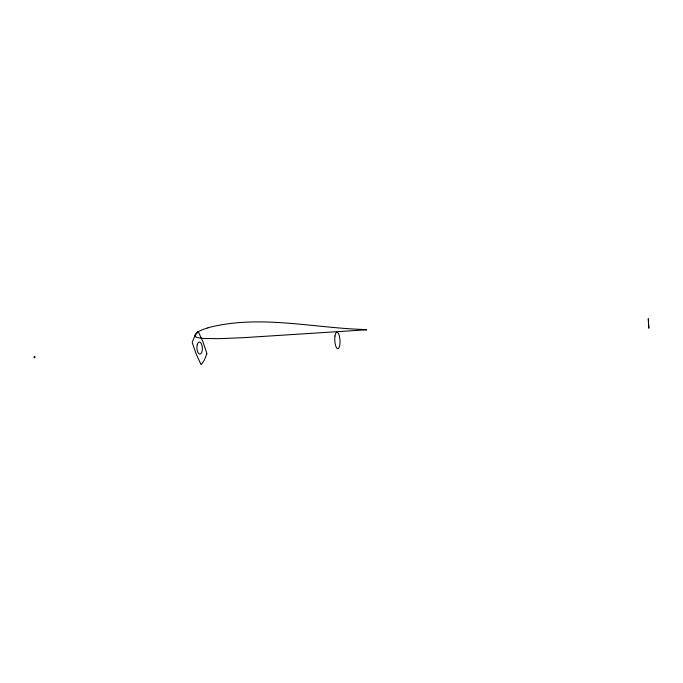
<?xml version="1.0" encoding="UTF-8"?>
<svg xmlns="http://www.w3.org/2000/svg" width="683" height="683" viewBox="0 0 683 683"><rect width="100%" height="100%" fill="white"/><g stroke="black" fill="none" stroke-linecap="round" stroke-linejoin="round"><path stroke-width="1.02" d="M34.833 356.586C34.261 355.715 34.107 359.087 35.038 357.107M34.159 357.004L34.432 356.492M197.105 332.621L195.987 333.594A10.578 7.624 27.1 0 0 194.954 335.105L195.107 336.42A1.853 1.332 27.6 0 0 195.697 336.907L196.9 337.368A27.072 19.79 28.2 0 0 199.914 338.025L202.33 338.307A76.897 57.637 30.3 0 0 204.234 338.461L219.311 338.657L243.447 337.675L366.686 329.795L362.647 329.488M207.939 327.738C258.336 314.547 311.038 327.567 361.896 329.419M34.363 357.79L34.159 357.32M648.577 322.265C647.646 308.964 649.251 337.564 648.73 324.98M196.952 332.467A52.54 37.514 24.8 0 1 208.05 327.917M206.778 353.999L204.388 359.941L201.391 364.526A2.117 0.948 87.3 0 1 201.007 364.449L196.328 354.426L192.316 342.849A2.151 0.973 86.7 0 1 192.333 341.978L194.851 336.01L197.916 331.579A2.126 0.956 86.4 0 1 198.309 331.682L202.936 341.824L206.787 353.154A2.092 0.922 87.1 0 1 206.778 353.999M334.969 336.036A8.281 2.612 86.8 0 0 337.684 348.74A8.281 2.612 86.8 0 0 339.519 336.668A8.281 2.612 86.8 0 0 334.969 336.036M197.191 344.838A6.087 2.723 86.9 0 0 199.803 354.153A6.087 2.723 86.9 0 0 201.937 345.248A6.087 2.723 86.9 0 0 197.191 344.838"/></g></svg>
